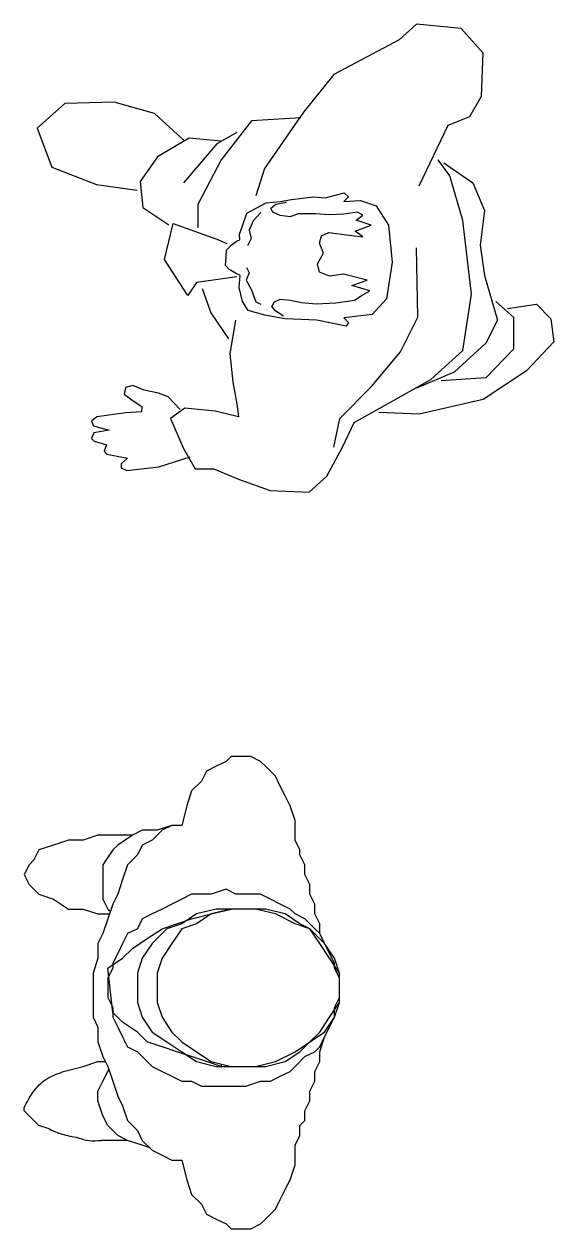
# Model space of a CAD drawing. Header units: millimetres. Extents: x 1029 to 1042.4, y 847.5 to 858.9.
# Drawn here: x 1032.101 to 1032.796, y 848.085 to 849.665 of the extents above; entities that cross this region are included whole.
import ezdxf

# ---------------------------------------------------------------- set-up
doc = ezdxf.new("R2010")
doc.units = ezdxf.units.MM
doc.layers.add('Mobiliario TöjiNN', color=7, linetype='Continuous')

msp = doc.modelspace()

# ---------------------------------------------------------------- linework, layer by layer
at = {"layer": 'Mobiliario TöjiNN', "linetype": 'ByBlock'}
for p, q in [((1032.6154, 849.665), (1032.5927, 849.6442)), ((1032.6742, 849.6593), (1032.6154, 849.665)), ((1032.7027, 849.6271), (1032.6742, 849.6593)), ((1032.5927, 849.6442), (1032.5074, 849.5987)), ((1032.7008, 849.5703), (1032.7027, 849.6271)), ((1032.5074, 849.5987), (1032.4676, 849.5495)), ((1032.6856, 849.5438), (1032.7008, 849.5703)), ((1032.1547, 849.5608), (1032.1187, 849.5286)), ((1032.2192, 849.5627), (1032.1547, 849.5608)), ((1032.2723, 849.5476), (1032.2192, 849.5627)), ((1032.3121, 849.5116), (1032.2723, 849.5476)), ((1032.3993, 849.5381), (1032.3595, 849.4869)), ((1032.4638, 849.5419), (1032.3993, 849.5381)), ((1032.4676, 849.5495), (1032.4164, 849.4756)), ((1032.6572, 849.5324), (1032.6856, 849.5438)), ((1032.1187, 849.5286), (1032.1376, 849.4775)), ((1032.3803, 849.5229), (1032.3538, 849.5078)), ((1032.6192, 849.4528), (1032.6572, 849.5324)), ((1032.3178, 849.5154), (1032.2761, 849.4907)), ((1032.3538, 849.5078), (1032.3102, 849.4566)), ((1032.3595, 849.5116), (1032.3178, 849.5154)), ((1032.2761, 849.4907), (1032.2533, 849.4585)), ((1032.1376, 849.4775), (1032.1964, 849.4547)), ((1032.3595, 849.4869), (1032.3291, 849.4282)), ((1032.4164, 849.4756), (1032.405, 849.4396)), ((1032.6591, 849.4661), (1032.6439, 849.4869)), ((1032.6515, 849.4832), (1032.6894, 849.4566)), ((1032.2533, 849.4585), (1032.2571, 849.4244)), ((1032.6761, 849.4074), (1032.6591, 849.4661)), ((1032.1964, 849.4547), (1032.2495, 849.4472)), ((1032.4958, 849.4371), (1032.5208, 849.4435)), ((1032.5208, 849.4435), (1032.5266, 849.4383)), ((1032.6894, 849.4566), (1032.7046, 849.4206)), ((1032.3291, 849.4282), (1032.3291, 849.3979)), ((1032.3934, 849.4168), (1032.4185, 849.4307)), ((1032.4185, 849.4307), (1032.4371, 849.4325)), ((1032.4249, 849.4237), (1032.4313, 849.429)), ((1032.4313, 849.429), (1032.4452, 849.4313)), ((1032.4371, 849.4325), (1032.4516, 849.4348)), ((1032.4516, 849.4348), (1032.4807, 849.4383)), ((1032.4807, 849.4383), (1032.4958, 849.4371)), ((1032.5266, 849.4383), (1032.5202, 849.4325)), ((1032.5202, 849.4325), (1032.5423, 849.4336)), ((1032.5423, 849.4336), (1032.5627, 849.4266)), ((1032.5627, 849.4266), (1032.579, 849.4011)), ((1032.2571, 849.4244), (1032.2912, 849.4017)), ((1032.3876, 849.4005), (1032.3934, 849.4168)), ((1032.4115, 849.4179), (1032.4016, 849.4069)), ((1032.4272, 849.4185), (1032.4249, 849.4237)), ((1032.4371, 849.4139), (1032.4272, 849.4185)), ((1032.4499, 849.4121), (1032.4371, 849.4139)), ((1032.4603, 849.4162), (1032.4499, 849.4121)), ((1032.483, 849.4162), (1032.4603, 849.4162)), ((1032.5011, 849.415), (1032.483, 849.4162)), ((1032.5202, 849.4156), (1032.5011, 849.415)), ((1032.5383, 849.4185), (1032.5202, 849.4156)), ((1032.5365, 849.408), (1032.5453, 849.4144)), ((1032.5453, 849.4144), (1032.5383, 849.4185)), ((1032.7046, 849.4206), (1032.6989, 849.3752)), ((1032.2855, 849.3562), (1032.2969, 849.4036)), ((1032.2969, 849.4036), (1032.3538, 849.3827)), ((1032.3836, 849.3894), (1032.3876, 849.4005)), ((1032.4016, 849.4069), (1032.3964, 849.3947)), ((1032.3964, 849.3947), (1032.3987, 849.3836)), ((1032.5354, 849.3935), (1032.5563, 849.4011)), ((1032.5563, 849.4011), (1032.5365, 849.408)), ((1032.579, 849.4011), (1032.5836, 849.3528)), ((1032.6875, 849.3108), (1032.6761, 849.4074)), ((1032.3538, 849.3827), (1032.3671, 849.3771)), ((1032.3725, 849.3749), (1032.3795, 849.3801)), ((1032.3795, 849.3801), (1032.3841, 849.3819)), ((1032.3841, 849.3819), (1032.3836, 849.3894)), ((1032.3987, 849.3836), (1032.394, 849.3743)), ((1032.4883, 849.3778), (1032.4912, 849.3871)), ((1032.4912, 849.3871), (1032.5005, 849.3918)), ((1032.5005, 849.3918), (1032.5272, 849.3883)), ((1032.5272, 849.3883), (1032.5453, 849.386)), ((1032.5453, 849.386), (1032.5354, 849.3935)), ((1032.3661, 849.3592), (1032.3667, 849.3685)), ((1032.3667, 849.3685), (1032.3725, 849.3749)), ((1032.4859, 849.3505), (1032.4935, 849.3645)), ((1032.4935, 849.3645), (1032.4883, 849.3778)), ((1032.6173, 849.2804), (1032.6154, 849.3714)), ((1032.6989, 849.3752), (1032.7046, 849.3354)), ((1032.3159, 849.3089), (1032.2855, 849.3562)), ((1032.3655, 849.3482), (1032.3661, 849.3592)), ((1032.3702, 849.343), (1032.3655, 849.3482)), ((1032.4883, 849.3395), (1032.4859, 849.3505)), ((1032.5836, 849.3528), (1032.5761, 849.3046)), ((1032.3803, 849.3335), (1032.3273, 849.3259)), ((1032.3783, 849.3383), (1032.3702, 849.343)), ((1032.3847, 849.3354), (1032.3783, 849.3383)), ((1032.383, 849.3197), (1032.3847, 849.3354)), ((1032.3964, 849.3389), (1032.3923, 849.329)), ((1032.3929, 849.3459), (1032.3964, 849.3389)), ((1032.5016, 849.3342), (1032.4883, 849.3395)), ((1032.5197, 849.3371), (1032.5016, 849.3342)), ((1032.5511, 849.329), (1032.5197, 849.3371)), ((1032.7046, 849.3354), (1032.7216, 849.2767)), ((1032.3273, 849.3259), (1032.3159, 849.3089)), ((1032.3348, 849.3183), (1032.3462, 849.2861)), ((1032.3876, 849.3011), (1032.383, 849.3197)), ((1032.3923, 849.329), (1032.3987, 849.3174)), ((1032.3987, 849.3174), (1032.4051, 849.3005)), ((1032.5307, 849.322), (1032.5511, 849.329)), ((1032.5546, 849.3151), (1032.5307, 849.322)), ((1032.5429, 849.3087), (1032.5546, 849.3151)), ((1032.3952, 849.2895), (1032.3876, 849.3011)), ((1032.4051, 849.3005), (1032.4115, 849.2976)), ((1032.426, 849.2947), (1032.4295, 849.3005)), ((1032.4295, 849.3005), (1032.4371, 849.304)), ((1032.4371, 849.304), (1032.4505, 849.3029)), ((1032.4505, 849.3029), (1032.465, 849.3)), ((1032.465, 849.3), (1032.4842, 849.2982)), ((1032.4842, 849.2982), (1032.5098, 849.2994)), ((1032.5098, 849.2994), (1032.5342, 849.3029)), ((1032.5342, 849.3029), (1032.5429, 849.3087)), ((1032.5761, 849.3046), (1032.5575, 849.2843)), ((1032.6761, 849.2369), (1032.6875, 849.3108)), ((1032.7197, 849.3013), (1032.7425, 849.2804)), ((1032.3462, 849.2861), (1032.369, 849.252)), ((1032.4167, 849.2831), (1032.3952, 849.2895)), ((1032.4313, 849.2883), (1032.426, 849.2947)), ((1032.4411, 849.2819), (1032.4313, 849.2883)), ((1032.5575, 849.2843), (1032.5202, 849.2796)), ((1032.7349, 849.2918), (1032.7728, 849.2975)), ((1032.7728, 849.2975), (1032.7918, 849.2786)), ((1032.3784, 849.2767), (1032.3709, 849.2331)), ((1032.4429, 849.2785), (1032.4167, 849.2831)), ((1032.4848, 849.2767), (1032.4429, 849.2785)), ((1032.5232, 849.2686), (1032.4848, 849.2767)), ((1032.5202, 849.2796), (1032.5266, 849.2738)), ((1032.5266, 849.2738), (1032.5232, 849.2686)), ((1032.5946, 849.235), (1032.6173, 849.2804)), ((1032.7216, 849.2767), (1032.7065, 849.2463)), ((1032.7425, 849.2804), (1032.7425, 849.2388)), ((1032.7918, 849.2786), (1032.7956, 849.2482)), ((1032.6344, 849.199), (1032.6761, 849.2369)), ((1032.7065, 849.2463), (1032.6647, 849.2085)), ((1032.7425, 849.2388), (1032.7065, 849.2009)), ((1032.7956, 849.2482), (1032.7595, 849.2104)), ((1032.3709, 849.2331), (1032.3747, 849.1952)), ((1032.5567, 849.1895), (1032.5946, 849.235)), ((1032.6647, 849.2085), (1032.6154, 849.1876)), ((1032.7595, 849.2104), (1032.7027, 849.1725)), ((1032.2437, 849.191), (1032.2342, 849.1885)), ((1032.2587, 849.185), (1032.2437, 849.191)), ((1032.3747, 849.1952), (1032.3803, 849.1668)), ((1032.515, 849.1478), (1032.5567, 849.1895)), ((1032.5737, 849.1649), (1032.6344, 849.199)), ((1032.7065, 849.2009), (1032.6477, 849.1971)), ((1032.2342, 849.1885), (1032.2327, 849.1795)), ((1032.2327, 849.1795), (1032.2457, 849.17)), ((1032.2773, 849.181), (1032.2587, 849.185)), ((1032.2903, 849.176), (1032.2773, 849.181)), ((1032.3058, 849.1595), (1032.2903, 849.176)), ((1032.2457, 849.17), (1032.2557, 849.1635)), ((1032.2557, 849.1635), (1032.2552, 849.1565)), ((1032.3121, 849.1611), (1032.2931, 849.1478)), ((1032.3519, 849.1573), (1032.3121, 849.1611)), ((1032.3822, 849.1497), (1032.3519, 849.1573)), ((1032.3803, 849.1668), (1032.3822, 849.1497)), ((1032.5339, 849.1422), (1032.5737, 849.1649)), ((1032.7027, 849.1725), (1032.6192, 849.1535)), ((1032.1966, 849.15), (1032.1896, 849.144)), ((1032.1896, 849.144), (1032.1921, 849.138)), ((1032.2347, 849.155), (1032.1966, 849.15)), ((1032.2552, 849.1565), (1032.2347, 849.155)), ((1032.2931, 849.1478), (1032.3102, 849.1081)), ((1032.5074, 849.1099), (1032.515, 849.1478)), ((1032.5188, 849.1099), (1032.5339, 849.1422)), ((1032.6192, 849.1535), (1032.5662, 849.1554)), ((1032.1926, 849.129), (1032.1896, 849.1215)), ((1032.1921, 849.138), (1032.2127, 849.1325)), ((1032.2127, 849.1325), (1032.1926, 849.129)), ((1032.1896, 849.1215), (1032.1931, 849.118)), ((1032.1931, 849.118), (1032.2092, 849.113)), ((1032.2092, 849.113), (1032.2062, 849.105)), ((1032.4979, 849.0721), (1032.5188, 849.1099)), ((1032.2062, 849.105), (1032.2097, 849.101)), ((1032.2097, 849.101), (1032.2367, 849.0955)), ((1032.2367, 849.0955), (1032.2287, 849.0884)), ((1032.2778, 849.0844), (1032.3188, 849.0975)), ((1032.3102, 849.1081), (1032.3254, 849.0815)), ((1032.2287, 849.0884), (1032.2287, 849.0829)), ((1032.2287, 849.0829), (1032.2362, 849.0794)), ((1032.2362, 849.0794), (1032.2778, 849.0844)), ((1032.3254, 849.0815), (1032.35, 849.0815)), ((1032.35, 849.0815), (1032.3822, 849.0683)), ((1032.3822, 849.0683), (1032.4239, 849.0531)), ((1032.4751, 849.0512), (1032.4979, 849.0721)), ((1032.4239, 849.0531), (1032.4751, 849.0512))]:
    msp.add_line(p, q, dxfattribs=at)
at = {"layer": 'Mobiliario TöjiNN', "linetype": 'Continuous'}
for p, q in [((1032.3725, 848.7044), (1032.3661, 848.6979)), ((1032.3725, 848.7044), (1032.3661, 848.6979)), ((1032.3854, 848.7044), (1032.3725, 848.7044)), ((1032.3854, 848.7044), (1032.3725, 848.7044)), ((1032.3984, 848.7044), (1032.3854, 848.7044)), ((1032.3984, 848.7044), (1032.3854, 848.7044)), ((1032.4113, 848.6979), (1032.3984, 848.7044)), ((1032.4113, 848.6979), (1032.3984, 848.7044)), ((1032.3403, 848.685), (1032.3338, 848.6721)), ((1032.3403, 848.685), (1032.3338, 848.6721)), ((1032.3532, 848.6914), (1032.3403, 848.685)), ((1032.3532, 848.6914), (1032.3403, 848.685)), ((1032.3661, 848.6979), (1032.3532, 848.6914)), ((1032.3661, 848.6979), (1032.3532, 848.6914)), ((1032.4177, 848.6914), (1032.4113, 848.6979)), ((1032.4177, 848.6914), (1032.4113, 848.6979)), ((1032.4306, 848.6785), (1032.4177, 848.6914)), ((1032.4306, 848.6785), (1032.4177, 848.6914)), ((1032.3338, 848.6721), (1032.3209, 848.6592)), ((1032.3338, 848.6721), (1032.3209, 848.6592)), ((1032.4371, 848.6656), (1032.4306, 848.6785)), ((1032.4371, 848.6656), (1032.4306, 848.6785)), ((1032.3209, 848.6592), (1032.3144, 848.6398)), ((1032.3209, 848.6592), (1032.3144, 848.6398)), ((1032.4435, 848.6527), (1032.4371, 848.6656)), ((1032.4435, 848.6527), (1032.4371, 848.6656)), ((1032.45, 848.6398), (1032.4435, 848.6527)), ((1032.45, 848.6398), (1032.4435, 848.6527)), ((1032.3144, 848.6398), (1032.308, 848.614)), ((1032.3144, 848.6398), (1032.308, 848.614)), ((1032.4565, 848.6204), (1032.45, 848.6398)), ((1032.4565, 848.6204), (1032.45, 848.6398)), ((1032.4565, 848.6075), (1032.4565, 848.6204)), ((1032.4565, 848.6075), (1032.4565, 848.6204)), ((1032.2563, 848.6075), (1032.2434, 848.6011)), ((1032.2563, 848.6075), (1032.2434, 848.6011)), ((1032.2757, 848.6075), (1032.2563, 848.6075)), ((1032.2757, 848.6075), (1032.2563, 848.6075)), ((1032.2822, 848.6075), (1032.2692, 848.5946)), ((1032.2822, 848.6075), (1032.2692, 848.5946)), ((1032.2951, 848.614), (1032.2757, 848.6075)), ((1032.2951, 848.614), (1032.2757, 848.6075)), ((1032.2951, 848.614), (1032.2822, 848.6075)), ((1032.2951, 848.614), (1032.2822, 848.6075)), ((1032.308, 848.614), (1032.2951, 848.614)), ((1032.308, 848.614), (1032.2951, 848.614)), ((1032.4565, 848.5946), (1032.4565, 848.6075)), ((1032.4565, 848.5946), (1032.4565, 848.6075)), ((1032.1401, 848.5882), (1032.1208, 848.5817)), ((1032.1401, 848.5882), (1032.1208, 848.5817)), ((1032.1595, 848.5946), (1032.1401, 848.5882)), ((1032.1595, 848.5946), (1032.1401, 848.5882)), ((1032.1789, 848.5946), (1032.1595, 848.5946)), ((1032.1789, 848.5946), (1032.1595, 848.5946)), ((1032.1982, 848.6011), (1032.1789, 848.5946)), ((1032.1982, 848.6011), (1032.1789, 848.5946)), ((1032.2241, 848.6011), (1032.1982, 848.6011)), ((1032.2241, 848.6011), (1032.1982, 848.6011)), ((1032.2241, 848.5882), (1032.2176, 848.5817)), ((1032.2241, 848.5882), (1032.2176, 848.5817)), ((1032.2434, 848.6011), (1032.2241, 848.6011)), ((1032.2434, 848.6011), (1032.2241, 848.6011)), ((1032.2434, 848.6011), (1032.2241, 848.5882)), ((1032.2434, 848.6011), (1032.2241, 848.5882)), ((1032.2563, 848.5882), (1032.2499, 848.5752)), ((1032.2563, 848.5882), (1032.2499, 848.5752)), ((1032.2692, 848.5946), (1032.2563, 848.5882)), ((1032.2692, 848.5946), (1032.2563, 848.5882)), ((1032.4629, 848.5817), (1032.4565, 848.5946)), ((1032.4629, 848.5817), (1032.4565, 848.5946)), ((1032.1208, 848.5817), (1032.1143, 848.5688)), ((1032.1208, 848.5817), (1032.1143, 848.5688)), ((1032.2176, 848.5817), (1032.2047, 848.5623)), ((1032.2176, 848.5817), (1032.2047, 848.5623)), ((1032.2499, 848.5752), (1032.237, 848.5623)), ((1032.2499, 848.5752), (1032.237, 848.5623)), ((1032.4629, 848.5752), (1032.4629, 848.5817)), ((1032.4629, 848.5752), (1032.4629, 848.5817)), ((1032.4694, 848.5623), (1032.4629, 848.5752)), ((1032.4694, 848.5623), (1032.4629, 848.5752)), ((1032.1079, 848.5623), (1032.1014, 848.5494)), ((1032.1079, 848.5623), (1032.1014, 848.5494)), ((1032.1143, 848.5688), (1032.1079, 848.5623)), ((1032.1143, 848.5688), (1032.1079, 848.5623)), ((1032.2047, 848.5623), (1032.2047, 848.5494)), ((1032.2047, 848.5623), (1032.2047, 848.5494)), ((1032.237, 848.5623), (1032.2305, 848.543)), ((1032.237, 848.5623), (1032.2305, 848.543)), ((1032.4694, 848.5494), (1032.4694, 848.5623)), ((1032.4694, 848.5494), (1032.4694, 848.5623)), ((1032.1014, 848.5494), (1032.1079, 848.5365)), ((1032.1014, 848.5494), (1032.1079, 848.5365)), ((1032.2047, 848.5494), (1032.2047, 848.5365)), ((1032.2047, 848.5494), (1032.2047, 848.5365)), ((1032.2305, 848.543), (1032.2241, 848.5236)), ((1032.2305, 848.543), (1032.2241, 848.5236)), ((1032.4758, 848.5365), (1032.4694, 848.5494)), ((1032.4758, 848.5365), (1032.4694, 848.5494)), ((1032.1079, 848.5365), (1032.1143, 848.5301)), ((1032.1079, 848.5365), (1032.1143, 848.5301)), ((1032.1143, 848.5301), (1032.1208, 848.5236)), ((1032.1143, 848.5301), (1032.1208, 848.5236)), ((1032.2047, 848.5365), (1032.2047, 848.5171)), ((1032.2047, 848.5365), (1032.2047, 848.5171)), ((1032.3661, 848.5301), (1032.3467, 848.5236)), ((1032.3661, 848.5301), (1032.3467, 848.5236)), ((1032.379, 848.5236), (1032.3661, 848.5301)), ((1032.379, 848.5236), (1032.3661, 848.5301)), ((1032.4758, 848.5236), (1032.4758, 848.5365)), ((1032.4758, 848.5236), (1032.4758, 848.5365)), ((1032.1208, 848.5236), (1032.1401, 848.5171)), ((1032.1208, 848.5236), (1032.1401, 848.5171)), ((1032.1401, 848.5171), (1032.1595, 848.5042)), ((1032.1401, 848.5171), (1032.1595, 848.5042)), ((1032.2047, 848.5171), (1032.2111, 848.5042)), ((1032.2047, 848.5171), (1032.2111, 848.5042)), ((1032.2176, 848.5107), (1032.2111, 848.4913)), ((1032.2176, 848.5107), (1032.2111, 848.4913)), ((1032.2241, 848.5236), (1032.2176, 848.5107)), ((1032.2241, 848.5236), (1032.2176, 848.5107)), ((1032.2951, 848.5107), (1032.2822, 848.5042)), ((1032.2951, 848.5107), (1032.2822, 848.5042)), ((1032.308, 848.5171), (1032.2951, 848.5107)), ((1032.308, 848.5171), (1032.2951, 848.5107)), ((1032.3209, 848.5236), (1032.308, 848.5171)), ((1032.3209, 848.5236), (1032.308, 848.5171)), ((1032.3338, 848.5236), (1032.3209, 848.5236)), ((1032.3338, 848.5236), (1032.3209, 848.5236)), ((1032.3467, 848.5236), (1032.3338, 848.5236)), ((1032.3467, 848.5236), (1032.3338, 848.5236)), ((1032.3919, 848.5236), (1032.379, 848.5236)), ((1032.3919, 848.5236), (1032.379, 848.5236)), ((1032.4113, 848.5236), (1032.3919, 848.5236)), ((1032.4113, 848.5236), (1032.3919, 848.5236)), ((1032.4242, 848.5171), (1032.4113, 848.5236)), ((1032.4242, 848.5171), (1032.4113, 848.5236)), ((1032.4371, 848.5107), (1032.4242, 848.5171)), ((1032.4371, 848.5107), (1032.4242, 848.5171)), ((1032.45, 848.5042), (1032.4371, 848.5107)), ((1032.45, 848.5042), (1032.4371, 848.5107)), ((1032.4823, 848.5107), (1032.4758, 848.5236)), ((1032.4823, 848.5107), (1032.4758, 848.5236)), ((1032.4823, 848.4978), (1032.4823, 848.5107)), ((1032.4823, 848.4978), (1032.4823, 848.5107)), ((1032.1595, 848.5042), (1032.1789, 848.5042)), ((1032.1595, 848.5042), (1032.1789, 848.5042)), ((1032.1789, 848.5042), (1032.1982, 848.4978)), ((1032.1789, 848.5042), (1032.1982, 848.4978)), ((1032.1982, 848.4978), (1032.2133, 848.4978)), ((1032.1982, 848.4978), (1032.2133, 848.4978)), ((1032.2111, 848.5042), (1032.2144, 848.501)), ((1032.2111, 848.5042), (1032.2144, 848.501)), ((1032.2692, 848.4978), (1032.2563, 848.4913)), ((1032.2692, 848.4978), (1032.2563, 848.4913)), ((1032.2822, 848.5042), (1032.2692, 848.4978)), ((1032.2822, 848.5042), (1032.2692, 848.4978)), ((1032.3273, 848.4978), (1032.308, 848.4849)), ((1032.3273, 848.4978), (1032.308, 848.4849)), ((1032.3209, 848.4913), (1032.3467, 848.4978)), ((1032.3209, 848.4913), (1032.3467, 848.4978)), ((1032.3532, 848.5042), (1032.3273, 848.4978)), ((1032.3532, 848.5042), (1032.3273, 848.4978)), ((1032.3467, 848.4978), (1032.3273, 848.4849)), ((1032.3467, 848.4978), (1032.3273, 848.4849)), ((1032.3467, 848.4978), (1032.3725, 848.5042)), ((1032.3467, 848.4978), (1032.3725, 848.5042)), ((1032.3725, 848.5042), (1032.3467, 848.4978)), ((1032.3725, 848.5042), (1032.3467, 848.4978)), ((1032.379, 848.5042), (1032.3532, 848.5042)), ((1032.379, 848.5042), (1032.3532, 848.5042)), ((1032.3919, 848.5042), (1032.3725, 848.5042)), ((1032.3919, 848.5042), (1032.3725, 848.5042)), ((1032.4048, 848.5042), (1032.379, 848.5042)), ((1032.4048, 848.5042), (1032.379, 848.5042)), ((1032.4177, 848.5042), (1032.3919, 848.5042)), ((1032.4177, 848.5042), (1032.3919, 848.5042)), ((1032.4306, 848.4978), (1032.4048, 848.5042)), ((1032.4306, 848.4978), (1032.4048, 848.5042)), ((1032.4435, 848.4978), (1032.4177, 848.5042)), ((1032.4435, 848.4978), (1032.4177, 848.5042)), ((1032.4565, 848.4849), (1032.4306, 848.4978)), ((1032.4565, 848.4849), (1032.4306, 848.4978)), ((1032.4629, 848.4849), (1032.4435, 848.4978)), ((1032.4629, 848.4849), (1032.4435, 848.4978)), ((1032.4565, 848.4978), (1032.45, 848.5042)), ((1032.4565, 848.4978), (1032.45, 848.5042)), ((1032.4694, 848.4913), (1032.4565, 848.4978)), ((1032.4694, 848.4913), (1032.4565, 848.4978)), ((1032.4887, 848.4849), (1032.4823, 848.4978)), ((1032.4887, 848.4849), (1032.4823, 848.4978)), ((1032.2111, 848.4913), (1032.2047, 848.472)), ((1032.2111, 848.4913), (1032.2047, 848.472)), ((1032.2499, 848.4784), (1032.237, 848.472)), ((1032.2499, 848.4784), (1032.237, 848.472)), ((1032.2563, 848.4913), (1032.2499, 848.4784)), ((1032.2563, 848.4913), (1032.2499, 848.4784)), ((1032.2628, 848.4655), (1032.2822, 848.4784)), ((1032.2628, 848.4655), (1032.2822, 848.4784)), ((1032.2886, 848.4784), (1032.2692, 848.4591)), ((1032.2886, 848.4784), (1032.2692, 848.4591)), ((1032.2822, 848.4784), (1032.3015, 848.4849)), ((1032.2822, 848.4784), (1032.3015, 848.4849)), ((1032.308, 848.4849), (1032.2886, 848.4784)), ((1032.308, 848.4849), (1032.2886, 848.4784)), ((1032.308, 848.4784), (1032.2951, 848.4591)), ((1032.308, 848.4784), (1032.2951, 848.4591)), ((1032.3015, 848.4849), (1032.3209, 848.4913)), ((1032.3015, 848.4849), (1032.3209, 848.4913)), ((1032.3273, 848.4849), (1032.308, 848.4784)), ((1032.3273, 848.4849), (1032.308, 848.4784)), ((1032.4758, 848.4784), (1032.4565, 848.4849)), ((1032.4758, 848.4784), (1032.4565, 848.4849)), ((1032.4758, 848.4784), (1032.4629, 848.4849)), ((1032.4758, 848.4784), (1032.4629, 848.4849)), ((1032.4823, 848.4784), (1032.4694, 848.4913)), ((1032.4823, 848.4784), (1032.4694, 848.4913)), ((1032.4952, 848.4591), (1032.4758, 848.4784)), ((1032.4952, 848.4591), (1032.4758, 848.4784)), ((1032.4887, 848.4591), (1032.4758, 848.4784)), ((1032.4887, 848.4591), (1032.4758, 848.4784)), ((1032.4887, 848.472), (1032.4823, 848.4784)), ((1032.4887, 848.472), (1032.4823, 848.4784)), ((1032.4887, 848.472), (1032.4887, 848.4849)), ((1032.4887, 848.472), (1032.4887, 848.4849)), ((1032.2047, 848.472), (1032.1982, 848.4591)), ((1032.2047, 848.472), (1032.1982, 848.4591)), ((1032.237, 848.472), (1032.2305, 848.4591)), ((1032.237, 848.472), (1032.2305, 848.4591)), ((1032.2434, 848.4526), (1032.2628, 848.4655)), ((1032.2434, 848.4526), (1032.2628, 848.4655)), ((1032.4952, 848.4591), (1032.4887, 848.472)), ((1032.4952, 848.4591), (1032.4887, 848.472)), ((1032.1982, 848.4591), (1032.1982, 848.4397)), ((1032.1982, 848.4591), (1032.1982, 848.4397)), ((1032.2241, 848.4461), (1032.2176, 848.4332)), ((1032.2241, 848.4461), (1032.2176, 848.4332)), ((1032.2305, 848.4591), (1032.2241, 848.4461)), ((1032.2305, 848.4591), (1032.2241, 848.4461)), ((1032.2305, 848.4397), (1032.2434, 848.4526)), ((1032.2305, 848.4397), (1032.2434, 848.4526)), ((1032.2692, 848.4591), (1032.2563, 848.4397)), ((1032.2692, 848.4591), (1032.2563, 848.4397)), ((1032.2951, 848.4591), (1032.2822, 848.4397)), ((1032.2951, 848.4591), (1032.2822, 848.4397)), ((1032.5016, 848.4397), (1032.4887, 848.4591)), ((1032.5016, 848.4397), (1032.4887, 848.4591)), ((1032.5081, 848.4397), (1032.4952, 848.4591)), ((1032.5081, 848.4397), (1032.4952, 848.4591)), ((1032.5016, 848.4461), (1032.4952, 848.4591)), ((1032.5016, 848.4461), (1032.4952, 848.4591)), ((1032.5081, 848.4332), (1032.5016, 848.4461)), ((1032.5081, 848.4332), (1032.5016, 848.4461)), ((1032.1982, 848.4397), (1032.1918, 848.4203)), ((1032.1982, 848.4397), (1032.1918, 848.4203)), ((1032.2111, 848.4268), (1032.2305, 848.4397)), ((1032.2111, 848.4268), (1032.2305, 848.4397)), ((1032.2176, 848.4332), (1032.2176, 848.4268)), ((1032.2176, 848.4332), (1032.2176, 848.4268)), ((1032.2563, 848.4397), (1032.2499, 848.4203)), ((1032.2563, 848.4397), (1032.2499, 848.4203)), ((1032.2822, 848.4397), (1032.2757, 848.4203)), ((1032.2822, 848.4397), (1032.2757, 848.4203)), ((1032.5146, 848.4203), (1032.5016, 848.4397)), ((1032.5146, 848.4203), (1032.5016, 848.4397)), ((1032.5146, 848.4203), (1032.5081, 848.4397)), ((1032.5146, 848.4203), (1032.5081, 848.4397)), ((1032.5081, 848.4268), (1032.5081, 848.4332)), ((1032.5081, 848.4268), (1032.5081, 848.4332)), ((1032.1918, 848.4203), (1032.1918, 848.4074)), ((1032.1918, 848.4203), (1032.1918, 848.4074)), ((1032.2176, 848.3687), (1032.2111, 848.4268)), ((1032.2176, 848.3687), (1032.2111, 848.4268)), ((1032.2176, 848.4268), (1032.2111, 848.4139)), ((1032.2176, 848.4268), (1032.2111, 848.4139)), ((1032.2499, 848.4203), (1032.2499, 848.401)), ((1032.2499, 848.4203), (1032.2499, 848.401)), ((1032.2757, 848.4203), (1032.2757, 848.401)), ((1032.2757, 848.4203), (1032.2757, 848.401)), ((1032.5146, 848.4139), (1032.5081, 848.4268)), ((1032.5146, 848.4139), (1032.5081, 848.4268)), ((1032.5146, 848.401), (1032.5146, 848.4203)), ((1032.5146, 848.401), (1032.5146, 848.4203)), ((1032.5146, 848.401), (1032.5146, 848.4203)), ((1032.5146, 848.401), (1032.5146, 848.4203)), ((1032.1918, 848.4074), (1032.1918, 848.3945)), ((1032.1918, 848.4074), (1032.1918, 848.3945)), ((1032.2111, 848.4139), (1032.2111, 848.401)), ((1032.2111, 848.4139), (1032.2111, 848.401)), ((1032.2111, 848.401), (1032.2111, 848.388)), ((1032.2111, 848.401), (1032.2111, 848.388)), ((1032.2499, 848.401), (1032.2499, 848.3816)), ((1032.2499, 848.401), (1032.2499, 848.3816)), ((1032.2757, 848.401), (1032.2757, 848.3816)), ((1032.2757, 848.401), (1032.2757, 848.3816)), ((1032.5146, 848.401), (1032.5146, 848.4139)), ((1032.5146, 848.401), (1032.5146, 848.4139)), ((1032.5146, 848.3816), (1032.5146, 848.401)), ((1032.5146, 848.3816), (1032.5146, 848.401)), ((1032.5146, 848.3816), (1032.5146, 848.401)), ((1032.5146, 848.3816), (1032.5146, 848.401)), ((1032.5146, 848.388), (1032.5146, 848.401)), ((1032.5146, 848.388), (1032.5146, 848.401)), ((1032.1918, 848.3945), (1032.1918, 848.3816)), ((1032.1918, 848.3945), (1032.1918, 848.3816)), ((1032.2111, 848.388), (1032.2176, 848.3751)), ((1032.2111, 848.388), (1032.2176, 848.3751)), ((1032.5081, 848.3751), (1032.5146, 848.388)), ((1032.5081, 848.3751), (1032.5146, 848.388)), ((1032.1918, 848.3816), (1032.1918, 848.3622)), ((1032.1918, 848.3816), (1032.1918, 848.3622)), ((1032.2176, 848.3751), (1032.2176, 848.3622)), ((1032.2176, 848.3751), (1032.2176, 848.3622)), ((1032.2305, 848.3558), (1032.2176, 848.3687)), ((1032.2305, 848.3558), (1032.2176, 848.3687)), ((1032.2499, 848.3816), (1032.2563, 848.3622)), ((1032.2499, 848.3816), (1032.2563, 848.3622)), ((1032.2757, 848.3816), (1032.2822, 848.3622)), ((1032.2757, 848.3816), (1032.2822, 848.3622)), ((1032.5016, 848.3622), (1032.5146, 848.3816)), ((1032.5016, 848.3622), (1032.5146, 848.3816)), ((1032.5081, 848.3622), (1032.5146, 848.3816)), ((1032.5081, 848.3622), (1032.5146, 848.3816)), ((1032.5081, 848.3622), (1032.5081, 848.3751)), ((1032.5081, 848.3622), (1032.5081, 848.3751)), ((1032.1918, 848.3622), (1032.1982, 848.3493)), ((1032.1918, 848.3622), (1032.1982, 848.3493)), ((1032.2176, 848.3622), (1032.2241, 848.3493)), ((1032.2176, 848.3622), (1032.2241, 848.3493)), ((1032.2499, 848.3429), (1032.2305, 848.3558)), ((1032.2499, 848.3429), (1032.2305, 848.3558)), ((1032.2563, 848.3622), (1032.2692, 848.3429)), ((1032.2563, 848.3622), (1032.2692, 848.3429)), ((1032.2822, 848.3622), (1032.2951, 848.3429)), ((1032.2822, 848.3622), (1032.2951, 848.3429)), ((1032.4887, 848.3429), (1032.5016, 848.3622)), ((1032.4887, 848.3429), (1032.5016, 848.3622)), ((1032.4952, 848.3429), (1032.5081, 848.3622)), ((1032.4952, 848.3429), (1032.5081, 848.3622)), ((1032.5016, 848.3493), (1032.5081, 848.3622)), ((1032.5016, 848.3493), (1032.5081, 848.3622)), ((1032.1982, 848.3493), (1032.1982, 848.3299)), ((1032.1982, 848.3493), (1032.1982, 848.3299)), ((1032.2241, 848.3493), (1032.2305, 848.3364)), ((1032.2241, 848.3493), (1032.2305, 848.3364)), ((1032.2305, 848.3364), (1032.237, 848.3235)), ((1032.2305, 848.3364), (1032.237, 848.3235)), ((1032.2628, 848.3299), (1032.2499, 848.3429)), ((1032.2628, 848.3299), (1032.2499, 848.3429)), ((1032.2692, 848.3429), (1032.2886, 848.3299)), ((1032.2692, 848.3429), (1032.2886, 848.3299)), ((1032.2951, 848.3429), (1032.308, 848.3299)), ((1032.2951, 848.3429), (1032.308, 848.3299)), ((1032.4758, 848.3299), (1032.4952, 848.3429)), ((1032.4758, 848.3299), (1032.4952, 848.3429)), ((1032.4758, 848.3299), (1032.4887, 848.3429)), ((1032.4758, 848.3299), (1032.4887, 848.3429)), ((1032.4887, 848.317), (1032.4952, 848.3364)), ((1032.4887, 848.317), (1032.4952, 848.3364)), ((1032.4887, 848.3235), (1032.4952, 848.3364)), ((1032.4887, 848.3235), (1032.4952, 848.3364)), ((1032.4952, 848.3364), (1032.5016, 848.3493)), ((1032.4952, 848.3364), (1032.5016, 848.3493)), ((1032.1982, 848.3299), (1032.2047, 848.3106)), ((1032.1982, 848.3299), (1032.2047, 848.3106)), ((1032.237, 848.3235), (1032.2499, 848.317)), ((1032.237, 848.3235), (1032.2499, 848.317)), ((1032.2822, 848.3235), (1032.2628, 848.3299)), ((1032.2822, 848.3235), (1032.2628, 848.3299)), ((1032.3015, 848.317), (1032.2822, 848.3235)), ((1032.3015, 848.317), (1032.2822, 848.3235)), ((1032.2886, 848.3299), (1032.308, 848.317)), ((1032.2886, 848.3299), (1032.308, 848.317)), ((1032.308, 848.3299), (1032.3273, 848.317)), ((1032.308, 848.3299), (1032.3273, 848.317)), ((1032.4565, 848.317), (1032.4758, 848.3299)), ((1032.4565, 848.317), (1032.4758, 848.3299)), ((1032.4629, 848.317), (1032.4758, 848.3299)), ((1032.4629, 848.317), (1032.4758, 848.3299)), ((1032.4823, 848.317), (1032.4887, 848.3235)), ((1032.4823, 848.317), (1032.4887, 848.3235)), ((1032.1789, 848.2977), (1032.1982, 848.3041)), ((1032.1789, 848.2977), (1032.1982, 848.3041)), ((1032.1982, 848.3041), (1032.2079, 848.3041)), ((1032.1982, 848.3041), (1032.2079, 848.3041)), ((1032.2047, 848.3106), (1032.2111, 848.2977)), ((1032.2047, 848.3106), (1032.2111, 848.2977)), ((1032.2499, 848.317), (1032.2563, 848.3106)), ((1032.2499, 848.317), (1032.2563, 848.3106)), ((1032.2563, 848.3106), (1032.2692, 848.2977)), ((1032.2563, 848.3106), (1032.2692, 848.2977)), ((1032.3209, 848.3106), (1032.3015, 848.317)), ((1032.3209, 848.3106), (1032.3015, 848.317)), ((1032.308, 848.317), (1032.3273, 848.3041)), ((1032.308, 848.317), (1032.3273, 848.3041)), ((1032.3403, 848.3041), (1032.3209, 848.3106)), ((1032.3403, 848.3041), (1032.3209, 848.3106)), ((1032.3273, 848.317), (1032.3467, 848.3041)), ((1032.3273, 848.317), (1032.3467, 848.3041)), ((1032.3273, 848.3041), (1032.3532, 848.2977)), ((1032.3273, 848.3041), (1032.3532, 848.2977)), ((1032.3596, 848.2977), (1032.3403, 848.3041)), ((1032.3596, 848.2977), (1032.3403, 848.3041)), ((1032.3467, 848.3041), (1032.3725, 848.2977)), ((1032.3467, 848.3041), (1032.3725, 848.2977)), ((1032.4048, 848.2977), (1032.4306, 848.3041)), ((1032.4048, 848.2977), (1032.4306, 848.3041)), ((1032.4177, 848.2977), (1032.4435, 848.3041)), ((1032.4177, 848.2977), (1032.4435, 848.3041)), ((1032.4306, 848.3041), (1032.4565, 848.317)), ((1032.4306, 848.3041), (1032.4565, 848.317)), ((1032.4435, 848.3041), (1032.4629, 848.317)), ((1032.4435, 848.3041), (1032.4629, 848.317)), ((1032.4565, 848.2977), (1032.4694, 848.3106)), ((1032.4565, 848.2977), (1032.4694, 848.3106)), ((1032.4694, 848.3106), (1032.4823, 848.317)), ((1032.4694, 848.3106), (1032.4823, 848.317)), ((1032.4823, 848.2912), (1032.4887, 848.3041)), ((1032.4823, 848.2912), (1032.4887, 848.3041)), ((1032.4887, 848.3041), (1032.4887, 848.317)), ((1032.4887, 848.3041), (1032.4887, 848.317)), ((1032.1519, 848.2906), (1032.1531, 848.2912)), ((1032.1531, 848.2912), (1032.1789, 848.2977)), ((1032.1531, 848.2912), (1032.1789, 848.2977)), ((1032.2047, 848.2783), (1032.2111, 848.2912)), ((1032.2047, 848.2783), (1032.2111, 848.2912)), ((1032.2111, 848.2977), (1032.2176, 848.2783)), ((1032.2111, 848.2977), (1032.2176, 848.2783)), ((1032.2111, 848.2912), (1032.2126, 848.2934)), ((1032.2111, 848.2912), (1032.2126, 848.2934)), ((1032.2692, 848.2977), (1032.2822, 848.2912)), ((1032.2692, 848.2977), (1032.2822, 848.2912)), ((1032.2822, 848.2912), (1032.2951, 848.2848)), ((1032.2822, 848.2912), (1032.2951, 848.2848)), ((1032.3532, 848.2977), (1032.379, 848.2977)), ((1032.3532, 848.2977), (1032.379, 848.2977)), ((1032.3598, 848.3008), (1032.3596, 848.2977)), ((1032.3598, 848.3008), (1032.3596, 848.2977)), ((1032.3725, 848.2977), (1032.3919, 848.2977)), ((1032.3725, 848.2977), (1032.3919, 848.2977)), ((1032.379, 848.2977), (1032.4048, 848.2977)), ((1032.379, 848.2977), (1032.4048, 848.2977)), ((1032.3919, 848.2977), (1032.4177, 848.2977)), ((1032.3919, 848.2977), (1032.4177, 848.2977)), ((1032.4371, 848.2848), (1032.45, 848.2912)), ((1032.4371, 848.2848), (1032.45, 848.2912)), ((1032.45, 848.2912), (1032.4565, 848.2977)), ((1032.45, 848.2912), (1032.4565, 848.2977)), ((1032.4823, 848.2783), (1032.4823, 848.2912)), ((1032.4823, 848.2783), (1032.4823, 848.2912)), ((1032.1982, 848.2654), (1032.2047, 848.2783)), ((1032.1982, 848.2654), (1032.2047, 848.2783)), ((1032.2176, 848.2783), (1032.2241, 848.2589)), ((1032.2176, 848.2783), (1032.2241, 848.2589)), ((1032.2951, 848.2848), (1032.308, 848.2783)), ((1032.2951, 848.2848), (1032.308, 848.2783)), ((1032.308, 848.2783), (1032.3209, 848.2783)), ((1032.308, 848.2783), (1032.3209, 848.2783)), ((1032.3209, 848.2783), (1032.3338, 848.2718)), ((1032.3209, 848.2783), (1032.3338, 848.2718)), ((1032.3919, 848.2718), (1032.4113, 848.2783)), ((1032.3919, 848.2718), (1032.4113, 848.2783)), ((1032.4113, 848.2783), (1032.4242, 848.2783)), ((1032.4113, 848.2783), (1032.4242, 848.2783)), ((1032.4242, 848.2783), (1032.4371, 848.2848)), ((1032.4242, 848.2783), (1032.4371, 848.2848)), ((1032.4758, 848.2654), (1032.4823, 848.2783)), ((1032.4758, 848.2654), (1032.4823, 848.2783)), ((1032.1982, 848.2525), (1032.1982, 848.2654)), ((1032.1982, 848.2525), (1032.1982, 848.2654)), ((1032.2241, 848.2589), (1032.2305, 848.246)), ((1032.2241, 848.2589), (1032.2305, 848.246)), ((1032.3338, 848.2718), (1032.3467, 848.2718)), ((1032.3338, 848.2718), (1032.3467, 848.2718)), ((1032.3467, 848.2718), (1032.3661, 848.2718)), ((1032.3467, 848.2718), (1032.3661, 848.2718)), ((1032.3661, 848.2718), (1032.379, 848.2718)), ((1032.3661, 848.2718), (1032.379, 848.2718)), ((1032.379, 848.2718), (1032.3919, 848.2718)), ((1032.379, 848.2718), (1032.3919, 848.2718)), ((1032.4758, 848.2525), (1032.4758, 848.2654)), ((1032.4758, 848.2525), (1032.4758, 848.2654)), ((1032.1014, 848.2396), (1032.1014, 848.2436)), ((1032.2047, 848.2331), (1032.1982, 848.2525)), ((1032.2047, 848.2331), (1032.1982, 848.2525)), ((1032.2305, 848.246), (1032.237, 848.2267)), ((1032.2305, 848.246), (1032.237, 848.2267)), ((1032.4694, 848.2396), (1032.4758, 848.2525)), ((1032.4694, 848.2396), (1032.4758, 848.2525)), ((1032.1079, 848.2331), (1032.1014, 848.2396)), ((1032.1079, 848.2331), (1032.1014, 848.2396)), ((1032.1208, 848.2202), (1032.1079, 848.2331)), ((1032.1208, 848.2202), (1032.1079, 848.2331)), ((1032.2111, 848.2202), (1032.2047, 848.2331)), ((1032.2111, 848.2202), (1032.2047, 848.2331)), ((1032.237, 848.2267), (1032.2499, 848.2137)), ((1032.237, 848.2267), (1032.2499, 848.2137)), ((1032.4629, 848.2202), (1032.4694, 848.2267)), ((1032.4629, 848.2202), (1032.4694, 848.2267)), ((1032.4694, 848.2267), (1032.4694, 848.2396)), ((1032.4694, 848.2267), (1032.4694, 848.2396)), ((1032.1344, 848.2157), (1032.1208, 848.2202)), ((1032.2241, 848.2073), (1032.2111, 848.2202)), ((1032.2241, 848.2073), (1032.2111, 848.2202)), ((1032.2499, 848.2137), (1032.2563, 848.2008)), ((1032.2499, 848.2137), (1032.2563, 848.2008)), ((1032.4629, 848.2073), (1032.4629, 848.2202)), ((1032.4629, 848.2073), (1032.4629, 848.2202)), ((1032.2241, 848.2008), (1032.2025, 848.2008)), ((1032.237, 848.2008), (1032.2241, 848.2073)), ((1032.237, 848.2008), (1032.2241, 848.2073)), ((1032.237, 848.2008), (1032.2241, 848.2008)), ((1032.237, 848.2008), (1032.2241, 848.2008)), ((1032.2563, 848.1944), (1032.237, 848.2008)), ((1032.2563, 848.1944), (1032.237, 848.2008)), ((1032.2563, 848.2008), (1032.2692, 848.1879)), ((1032.2563, 848.2008), (1032.2692, 848.1879)), ((1032.266, 848.1911), (1032.2563, 848.1944)), ((1032.266, 848.1911), (1032.2563, 848.1944)), ((1032.4565, 848.1944), (1032.4629, 848.2073)), ((1032.4565, 848.1944), (1032.4629, 848.2073)), ((1032.4565, 848.1815), (1032.4565, 848.1944)), ((1032.4565, 848.1815), (1032.4565, 848.1944)), ((1032.2692, 848.1879), (1032.2822, 848.1815)), ((1032.2692, 848.1879), (1032.2822, 848.1815)), ((1032.2822, 848.1815), (1032.2951, 848.175)), ((1032.2822, 848.1815), (1032.2951, 848.175)), ((1032.4565, 848.1686), (1032.4565, 848.1815)), ((1032.4565, 848.1686), (1032.4565, 848.1815)), ((1032.2951, 848.175), (1032.308, 848.175)), ((1032.2951, 848.175), (1032.308, 848.175)), ((1032.308, 848.175), (1032.3144, 848.1492)), ((1032.308, 848.175), (1032.3144, 848.1492)), ((1032.45, 848.1492), (1032.4565, 848.1686)), ((1032.45, 848.1492), (1032.4565, 848.1686)), ((1032.3144, 848.1492), (1032.3209, 848.1298)), ((1032.3144, 848.1492), (1032.3209, 848.1298)), ((1032.4435, 848.1363), (1032.45, 848.1492)), ((1032.4435, 848.1363), (1032.45, 848.1492)), ((1032.3209, 848.1298), (1032.3338, 848.1169)), ((1032.3209, 848.1298), (1032.3338, 848.1169)), ((1032.4371, 848.1234), (1032.4435, 848.1363)), ((1032.4371, 848.1234), (1032.4435, 848.1363)), ((1032.3338, 848.1169), (1032.3403, 848.104)), ((1032.3338, 848.1169), (1032.3403, 848.104)), ((1032.4306, 848.1105), (1032.4371, 848.1234)), ((1032.4306, 848.1105), (1032.4371, 848.1234)), ((1032.3403, 848.104), (1032.3532, 848.0975)), ((1032.3403, 848.104), (1032.3532, 848.0975)), ((1032.4177, 848.0975), (1032.4306, 848.1105)), ((1032.4177, 848.0975), (1032.4306, 848.1105)), ((1032.3532, 848.0975), (1032.3661, 848.0911)), ((1032.3532, 848.0975), (1032.3661, 848.0911)), ((1032.3661, 848.0911), (1032.3725, 848.0846)), ((1032.3661, 848.0911), (1032.3725, 848.0846)), ((1032.3725, 848.0846), (1032.3854, 848.0846)), ((1032.3725, 848.0846), (1032.3854, 848.0846)), ((1032.3854, 848.0846), (1032.3984, 848.0846)), ((1032.3854, 848.0846), (1032.3984, 848.0846)), ((1032.3984, 848.0846), (1032.4113, 848.0911)), ((1032.3984, 848.0846), (1032.4113, 848.0911)), ((1032.4113, 848.0911), (1032.4177, 848.0975)), ((1032.4113, 848.0911), (1032.4177, 848.0975))]:
    msp.add_line(p, q, dxfattribs=at)
at = {"layer": 'Mobiliario TöjiNN'}
for points in [[(1032.1014, 848.2436), (1032.1137, 848.2649), (1032.13, 848.2807), (1032.1519, 848.2906)], [(1032.1344, 848.2157), (1032.1507, 848.209), (1032.1721, 848.2041), (1032.1867, 848.2004), (1032.2025, 848.2008)]]:
    msp.add_spline(points, degree=3, dxfattribs=at)

doc.saveas('drawing.dxf')
